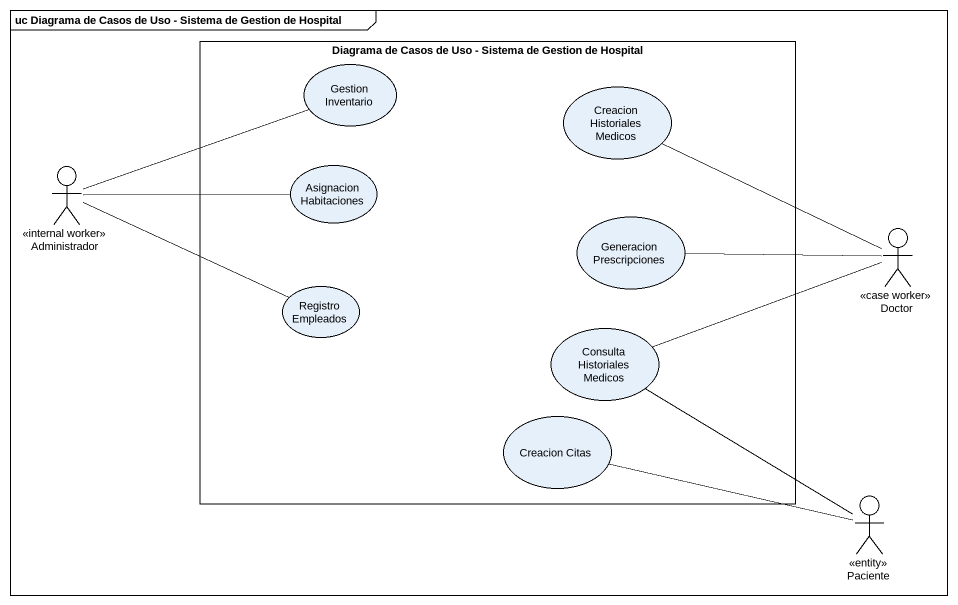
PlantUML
@startuml
mainframe uc Diagrama de Casos de Uso - Sistema de Gestion de Hospital
rectangle "Diagrama de Casos de Uso - Sistema de Gestion de Hospital" as Diagrama_de_Casos_de_Uso {
  usecase "Gestion Inventario" as Gestion_Inventario
  usecase "Creacion Historiales Medicos" as Creacion_Historiales_Medicos
  usecase "Asignacion Habitaciones" as Asignacion_Habitaciones
  usecase "Generacion Prescripciones" as Generacion_Prescripciones
  usecase "Registro Empleados" as Registro_Empleados
  usecase "Consulta Historiales Medicos" as Consulta_Historiales_Medicos
  usecase "Creacion Citas" as Creacion_Citas
}
actor Administrador <<internal worker>>
actor Doctor <<case worker>>
actor Paciente <<entity>>
Administrador -right- Gestion_Inventario
Administrador -right- Asignacion_Habitaciones
Administrador -right- Registro_Empleados
Doctor -up- Creacion_Historiales_Medicos
Doctor -left- Generacion_Prescripciones
Doctor -left- Consulta_Historiales_Medicos
Paciente -up- Consulta_Historiales_Medicos
Paciente -left- Creacion_Citas
@enduml
